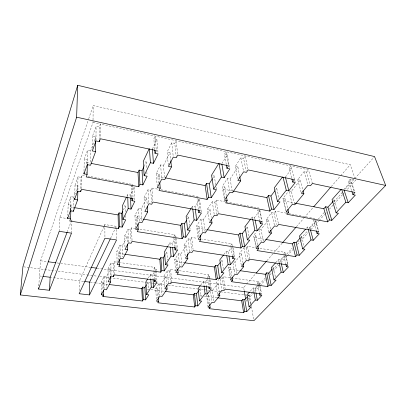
<?xml version="1.0" encoding="UTF-8"?>
<svg xmlns="http://www.w3.org/2000/svg" width="406" height="406" viewBox="0 0 406 406"><rect width="100%" height="100%" fill="white"/><g stroke="black" fill="none" stroke-linecap="round" stroke-linejoin="round"><path stroke-width="0.3" stroke-dasharray="2.03 1.52" d="M99.333 139.796L99.333 126.946L100.378 124.063L308.448 169.809L312.387 183.471M95.679 140.034L95.694 136.984L92.461 136.299L96.055 126.23L99.333 126.946M95.989 140.319L96.055 126.23M59.185 231.308L59.895 217.383L93.01 122.439L93.025 120.567M93.03 119.937L93.167 105.57L350.251 164.724L355.214 178.99M92.34 148.505L92.461 136.299M90.563 162.116L90.705 150.738L95.694 136.984M86.245 173.788L86.28 171.905M86.427 163.74L86.448 162.481L87.366 159.954L84.25 159.345L87.539 150.098L90.705 150.738M87.31 164.019L87.539 150.098M83.996 171.312L84.25 159.345M81.576 188.709L81.905 174.986L85.6 175.671M79.211 290.655L79.444 280.866L104.073 226.254M80.758 188.582L81.043 177.371L81.905 174.986M77.622 190.526L78.023 176.808L81.043 177.371M77.896 190.038L78.023 185.699L75.044 185.161L74.699 195.707M73.466 208.831L73.801 199.001M73.821 198.387L73.862 197.159L78.023 185.699M71.476 233.161L71.852 222.447M71.877 221.818L71.963 219.301L67.294 231.719M69.888 217.951L69.999 214.906M70.187 210.024L70.304 206.979L71.07 204.863L68.193 204.38L67.746 215.383M70.436 210.186L70.943 196.651L73.862 197.159M70.867 210.359L71.07 204.863M38.758 285.92L40.564 260.769L88.493 119.349M88.696 118.75L93.167 105.57M68.193 204.38L70.943 196.651M75.044 185.161L78.023 176.808M104.332 225.68L104.849 224.528L116.283 226.35L116.334 228.822M126.865 196.26L127.636 194.621L130.433 195.124L134.193 187.207L131.361 186.684L131.833 197.686M154.686 149.489L153.849 138.822L155.128 136.096L156.244 149.921M131.361 186.684L132.427 184.415L88.066 176.133M144.13 166.333L146.206 161.969L143.846 161.492M123.363 209.968L125.241 206.02L123.048 205.639M152.397 148.966L156.904 139.486L153.849 138.822M110.574 238.297L116.283 226.35M101.343 293.533L101.317 281.997L104.012 276.659L106.367 276.958L110.396 269.092L108.006 268.772L108.123 279.886M117.101 262.626L116.857 251.289L119.978 245.107L122.49 245.478L127.169 236.353L124.612 235.957L124.962 246.95M135.508 228.01L134.934 215.566L138.598 208.324L141.283 208.785L146.774 198.062L144.039 197.57L144.714 208.938M157.239 186.374L156.234 173.484L160.583 164.882L163.471 165.465L164.618 178.412M124.612 235.957L127.966 229.334L130.549 229.74L131.514 227.852L136.472 228.644M144.039 197.57L147.992 189.764L150.758 190.277L151.9 188.054L158.705 189.323M168.312 165.115L167.069 152.067L171.794 142.739L174.778 143.389L176.255 157.097M108.006 268.772L110.889 263.083L113.304 263.413L114.137 261.789L117.263 262.22M136.898 224.822L136.568 217.997L137.588 216.012L134.934 215.566M158.416 183.131L157.878 176.392L159.081 174.042L156.234 173.484M163.471 165.465L170.012 152.692L167.069 152.067M174.778 143.389L176.143 140.72L177.721 155.072M101.317 281.997L103.642 282.287L102.891 283.753L102.921 290.412M118.628 260.251L118.466 253.344L119.334 251.649L116.857 251.289M148.322 277.927L150.499 274.39L152.768 274.695L154.925 271.218M167.967 246.016L169.87 242.92L172.286 243.295L175.23 238.55M173.768 236.581L174.885 234.775L137.091 228.745M191.434 207.887L192.429 206.273L195.007 206.735L199.61 199.321L197.001 198.838L198.29 208.796M226.304 164.623L224.472 154.214L226.03 151.687L228.441 165.171M154.544 279.277L153.859 268.924L154.823 267.366L120.394 262.646M155.234 270.726L156.158 269.234L153.859 268.924M187.333 219.078L188.648 216.956L187.13 216.692M212.683 178.29L214.261 175.747L212.637 175.417M221.793 163.633L227.264 154.823L224.472 154.214M165.511 254.186L166.851 252.035L165.663 251.862M146.789 284.307L148.068 282.256L146.947 282.114M156.386 299.278L155.681 288.717L158.979 283.647L161.177 283.926L166.084 276.456L163.851 276.161L164.729 287.524M175.707 271.249L174.631 259.596L178.427 253.75L180.761 254.095L186.425 245.473L184.055 245.107L185.303 256.942M197.986 237.408L196.555 225.893L200.98 219.083L203.462 219.514L210.075 209.445L207.547 208.994L209.202 220.676M224.29 198.95L222.224 186.44L227.441 178.412L230.09 178.95L237.906 167.044L235.211 166.475L240.859 157.792L243.59 158.386L246.168 171.154M163.851 276.161L167.363 270.761L169.617 271.066L170.627 269.533L176.224 270.3M184.055 245.107L188.12 238.86L190.51 239.235L191.683 237.459L197.25 238.347M207.547 208.994L212.313 201.675L214.86 202.147L216.231 200.062L225.528 201.797M243.59 158.386L245.214 155.909L247.959 169.302M176.625 269.482L175.879 261.535L176.935 259.926L174.631 259.596M198.844 236.632L197.783 228.172L199.006 226.304L196.555 225.893M224.848 197.889L223.396 189.155L224.838 186.958L222.224 186.44M155.681 288.717L157.858 288.991L156.939 290.386L157.447 297.811M200.61 285.251L203.523 281.404L205.644 281.688L207.436 279.328M223.873 254.501L226.086 251.573L228.329 251.918L231.745 247.437M251.126 218.469L252.222 217.022L254.603 217.454L259.906 210.486L257.5 210.039L259.627 220.351M291.579 177.853L289.077 168.292L290.858 165.937L294.512 179.696M230.613 245.584L231.907 243.874L201.584 239.038M207.77 278.704L207.446 276.207L208.567 274.73L178.711 270.64M208.872 277.445L209.592 276.501L207.446 276.207M285.372 177.077L291.635 168.855L289.077 168.292M199.041 290.341L200.158 288.879L199.113 288.747M220.6 262.058L222.021 260.19L220.92 260.028M246.127 228.568L247.269 227.071L244.925 226.665M275.659 189.82L276.745 188.394L275.253 188.09M230.309 279.277L228.431 267.331L229.892 265.483M301.044 192.089L297.7 179.68L304.109 171.576L306.611 172.119L310.154 184.578M217.54 294.127L216.002 283.058L218.951 279.328M241.271 265.138L239.276 253.603L243.945 247.696L246.173 248.051L247.508 246.366L255.618 247.66M256.15 248.447L253.623 235.46L256.739 231.506M268.904 232.12L266.199 219.539L271.634 212.663L273.989 213.099L275.552 211.14L286.057 213.099M285.9 210.562L282.931 198.367L288.499 191.317M213.81 300.785L212.429 290.442L218.088 283.332L216.002 283.058M223.802 289.346L222.163 278.212L223.32 276.755L230.791 277.775M230.75 277.917L229.37 269.163L230.583 267.64L228.431 267.331M236.871 273.522L234.983 262.109L241.479 253.943L239.276 253.603M256.303 246.853L254.491 237.601L255.897 235.84L253.623 235.46M263.428 241.306L260.987 229.436L268.533 219.961L266.199 219.539M286.372 211.846L283.703 200.904L285.347 198.844L282.931 198.367M294.614 204.203L291.31 191.343L300.176 180.208L297.7 179.68M306.611 172.119L308.448 169.809M208.08 307.114L206.558 295.01L208.593 295.263L207.537 296.593L208.608 305.043M244.168 290.513L243.656 287.519L246.148 284.652M246.559 284.175L255.684 273.659M266.884 260.759L282.231 243.082M296.329 226.837L303.795 218.24M304.211 217.758L312.919 207.725M331.169 186.704L340.294 176.194M340.71 175.717L350.251 164.724M250.263 291.168L253.121 287.966L255.11 288.23L257.125 285.986M257.759 284.236L257.531 283.018L258.789 281.612L233.277 278.12M275.938 262.403L278.42 259.627L280.51 259.952L284.322 255.704M283.84 253.547L284.921 252.339L259.358 248.259M306.347 228.339L307.565 226.974L309.773 227.375L315.66 220.813L313.432 220.397L316.203 230.451M351.55 190.551L348.404 181.223L350.373 179.021L355.631 180.178L346.704 190.033M257.526 285.535L259.541 283.292L257.531 283.018M248.117 296.01L248.954 295.081L247.97 294.954M272.665 268.681L273.461 267.798L272.431 267.645M300.775 237.388L301.622 236.444L299.445 236.069M333.514 200.94L334.316 200.041L333.169 199.813M343.846 189.435L350.759 181.741L353.93 191.053M250.872 303.49L249.467 295.497L252.436 292.203M252.857 291.731L258.795 285.139M259.216 284.667L265.58 277.602M269.396 273.365L270.244 272.421M272.365 270.071L278.298 263.479M278.724 263.007L285.083 255.942M286.778 254.06L292.295 247.939M297.806 241.814L298.654 240.875M300.775 238.52L307.555 230.984M309.255 229.101L317.736 219.682M318.157 219.215L324.942 211.678M333.849 201.792L342.75 191.901M345.298 189.074L374.555 156.584M246.016 301.293L247.29 299.882M247.711 299.415L259.612 286.271M260.033 285.799L265.56 279.698M269.807 275.004L271.507 273.126M273.202 271.249L278.729 265.143M280.85 262.799L286.798 256.227M287.225 255.755L292.746 249.654M297.42 244.488L299.973 241.671M300.394 241.205L308.042 232.755M311.016 229.466L318.664 221.016M319.091 220.549L324.612 214.444M325.039 213.977L326.312 212.566M329.286 209.283L342.456 194.728M342.882 194.261L344.156 192.85M39.473 275.948L41.854 276.237M83.646 281.378L51.425 277.415M107.91 284.367L96.273 282.936M142.404 288.6L144.221 288.823M147.251 289.194L148.459 289.341M150.885 289.64L164.476 291.31M193.966 294.923L195.819 295.152M200.133 295.685L201.985 295.908M204.451 296.213L216.85 297.735M90.254 282.19L95.669 282.86M211.399 290.31L212.429 290.442M23.548 266.833L55.642 270.903M58.159 271.223L86.478 274.816M87.107 274.898L97.176 276.176M99.693 276.496L109.133 277.694M109.762 277.77L145.003 282.241M145.632 282.322L150.037 282.88M150.667 282.962L152.554 283.2M153.184 283.281L155.072 283.52M155.701 283.601L165.77 284.88M168.287 285.195L197.235 288.869M197.864 288.95L203.528 289.666M204.157 289.747L208.562 290.305M211.079 290.625L219.89 291.747M220.519 291.823L243.803 294.776M244.432 294.857L246.32 295.096M246.95 295.177L249.467 295.497M40.564 260.769L47.482 261.677M56.916 262.921L60.058 263.332M60.687 263.418L90.239 267.31M97.156 268.219L243.656 287.519M220.057 277.927L222.163 278.212M118.466 253.344L124.104 254.146M175.879 261.535L183.959 262.682M229.37 269.163L239.291 270.574M233.348 261.87L234.983 262.109M59.895 217.383L67.137 218.535M174.991 236.774L176.209 236.967M284.007 254.039L285.591 254.288M70.304 206.979L74.029 207.598M136.568 217.997L143.409 219.133M197.783 228.172L206.451 229.613M254.491 237.601L265.072 239.357M258.688 229.04L260.987 229.436M161.182 189.785L198.311 196.712M226.147 201.914L259.008 208.045M288.529 213.561L315.112 218.519M86.448 162.481L90.178 163.207M157.878 176.392L164.719 177.726M223.396 189.155L232.714 190.972M283.703 200.904L294.827 203.066M289.483 190.972L291.31 191.343M219.037 163.05L220.686 163.4M348.404 181.223L350.759 181.741M93.01 122.439L100.378 124.063L100.399 138.152M350.373 179.021L354.555 191.277M334.316 200.041L337.493 210.257M304.109 171.576L307.784 184.639M315.604 220.301L318.74 231.552M315.66 220.813L318.294 230.263M300.176 180.208L302.912 190.241M309.773 227.375L310.245 229.136M307.565 226.974L308.032 228.74M294.802 180.787L295.116 181.984M301.622 236.444L303.957 245.589M289.026 191.459L292.137 203.721M285.347 198.844L287.747 208.588M286.519 212.455L286.961 214.277M276.745 188.394L278.952 197.636M285.865 255.486L287.793 263.864M275.552 211.14L278.597 224.406M284.921 252.339L285.337 254.136M285.474 254.74L287.539 263.743M283.885 255.75L285.794 264.139M273.989 213.099L276.587 224.538M271.634 212.663L274.471 225.32M280.51 259.952L281.17 262.926M278.42 259.627L279.069 262.606M268.533 219.961L270.619 229.537M273.461 267.798L275.42 277.075M259.906 210.486L262.443 222.605M259.388 209.872L261.545 220.199M258.81 229.634L261.22 241.514M254.603 217.454L254.963 219.26M240.859 157.792L243.519 171.18M252.222 217.022L252.578 218.834M255.897 235.84L257.729 245.107M237.906 167.044L239.53 175.519M259.541 283.292L260.002 285.722M260.119 286.326L261.738 294.822M258.789 281.612L259.368 284.657M259.485 285.266L260.875 292.569M247.269 227.071L249.076 236.622M257.876 284.845L259.363 292.736M235.211 166.475L237.49 178.589M247.508 246.366L249.878 259.206M255.11 288.23L255.887 292.447M246.173 248.051L248.401 260.256M253.121 287.966L253.78 291.584M227.264 154.823L229.684 168.282M243.945 247.696L246.148 259.916M230.09 178.95L232.333 191.566M250.984 304.104L251.309 305.951M251.415 306.566L253.694 319.481M248.954 295.081L250.527 304.038M241.479 253.943L243.077 263.042M227.441 178.412L229.644 191.043M224.838 186.958L226.315 195.702M233.186 247.787L235.028 258.84M231.907 243.874L232.212 245.721M232.313 246.34L233.846 255.577M230.918 247.427L232.323 256.034M233.003 262.992L234.769 273.817M228.329 251.918L228.817 254.968M230.583 267.64L231.917 275.994M214.261 175.747L215.687 184.811M216.068 187.232L216.352 189.044M226.086 251.573L226.563 254.628M216.231 200.062L218.24 213.059M214.86 202.147L216.931 215.743M222.021 260.19L223.295 268.655M212.313 201.675L214.246 214.667M223.32 276.755L225.076 288.529M220.235 279.166L221.757 289.691M210.075 209.445L211.227 217.433M218.088 283.332L219.306 291.934M203.462 219.514L205.096 231.694M199.61 199.321L201.34 212.379M209.592 276.501L211.156 288.326M198.641 199.209L200.031 209.806M208.567 274.73L209.141 279.1M209.222 279.724L210.206 287.215M210.531 291.396L211.891 301.754M200.98 219.083L202.66 231.892M207.852 279.323L208.74 286.179M208.593 295.263L209.679 303.729M199.006 226.304L200.011 234.176M205.644 281.688L206.192 286.017M195.007 206.735L195.235 208.588M203.523 281.404L203.985 285.119M192.429 206.273L192.657 208.126M200.158 288.879L201.107 296.842M191.683 237.459L193.068 249.38M188.648 216.956L189.643 225.538M189.927 227.989L190.069 229.217M190.51 239.235L191.805 250.512M188.12 238.86L189.521 251.4M186.425 245.473L187.303 253.562M171.794 142.739L173.215 156.462M180.761 254.095L181.878 265.194M170.012 152.692L170.759 160.142M178.427 253.75L179.635 266.092M176.331 238.231L177.493 250.208M174.885 234.775L175.169 237.789M175.23 238.393L176.092 247.447M176.935 259.926L177.691 267.889M173.885 237.845L174.717 246.681M172.286 243.295L172.57 246.427M169.87 242.92L170.15 246.056M170.627 269.533L171.723 282.251M160.583 164.882L161.679 177.838M169.617 271.066L170.642 283.16M166.851 252.035L167.521 260.104M167.779 263.21L167.937 265.067M156.904 139.486L158.046 153.28M167.363 270.761L168.358 282.865M159.081 174.042L159.685 181.401M166.084 276.456L166.688 284.022M161.177 283.926L162.004 295.167M158.979 283.647L159.822 295.522M151.9 188.054L152.844 201.422M157.858 288.991L158.416 297.055M150.758 190.277L151.595 202.411M156.158 269.234L156.239 270.452M156.28 271.061L156.995 281.404M154.823 267.366L155.026 270.416M155.067 271.025L155.645 279.572M146.206 161.969L146.652 168.794M146.855 171.895L147.058 174.996M147.992 189.764L148.865 203.127M152.768 274.695L153.042 278.922M146.774 198.062L147.175 204.37M150.499 274.39L150.758 278.628M148.068 282.256L148.505 289.798M141.283 208.785L141.933 220.671M138.598 208.324L139.273 221.473M137.588 216.012L137.959 223.473M137.05 227.923L137.106 229.167M134.193 187.207L134.822 200.64M132.427 184.415L133.031 197.879M130.433 195.124L130.529 197.549M131.514 227.852L132.072 241.387M130.549 229.74L130.986 240.794M127.636 194.621L127.728 197.052M127.966 229.334L128.463 242.854M127.169 236.353L127.382 242.453M125.241 206.02L125.454 212.313M125.566 215.459L125.672 218.611M122.49 245.478L122.82 256.876M119.978 245.107L120.308 257.785M119.334 251.649L119.491 257.937M116.349 229.441L116.578 239.956M114.137 261.789L114.37 274.852M113.304 263.413L113.497 274.583M110.889 263.083L111.061 275.512M110.396 269.092L110.488 275.872M106.367 276.958L106.463 288.559M104.849 224.528L104.865 227.015M104.87 227.639L104.941 237.581M104.012 276.659L104.083 288.884M103.642 282.287L103.677 288.955"/><path stroke-width="0.61" d="M87.29 164.359L87.123 174.428L83.946 173.829L87.295 164.653L90.523 165.278L95.618 151.616L92.314 150.946L95.983 140.928L99.333 141.628L99.333 140.405M95.618 151.616L95.679 140.643M89.503 294.908L116.578 239.956L104.946 238.2L79.134 293.716L89.503 294.908L89.65 282.119L110.305 238.87M83.946 173.829L83.971 172.57M77.861 191.277L77.612 199.95L74.572 199.427L77.607 191.15L80.682 191.693L80.713 190.45M74.572 199.427L74.613 198.184M70.867 210.359L70.548 218.91L67.619 218.443L70.411 210.8L73.384 211.287L73.425 210.059M20.3 294.939L76.622 117.187L77.698 85.29L374.555 156.584L385.7 185.446L253.912 320.71L20.3 294.939L22.919 266.752L77.698 85.29M67.619 218.443L67.67 217.22M38.621 287.788L38.529 289.036L49.41 290.285L50.177 277.262L67.076 232.313M38.529 289.036L59.185 231.308L71.476 233.161L49.41 290.285M73.384 211.287L77.612 199.95M80.682 191.693L81.565 189.328L133.056 198.493L131.965 200.742L134.853 201.249L131.006 209.09L128.164 208.598L122.922 219.407L125.713 219.869L122.15 227.116L119.405 226.68L118.435 228.679L69.771 221.001L70.548 218.91M99.333 141.628L100.404 138.766L156.295 150.545L154.98 153.255L158.096 153.91L153.478 163.329L150.408 162.704L149.428 148.956M87.123 174.428L86.189 176.93L138.776 186.709L139.928 184.329L139.146 170.124L142.054 170.693L142.887 184.887L139.928 184.329M118.435 228.679L118.1 214.921L119.049 212.901L121.749 213.353L122.825 211.095M126.352 197.352L122.5 205.543L122.922 219.407M138.776 186.709L138.02 172.525L139.146 170.124M149.119 148.895L143.257 161.37L144.13 175.651L147.139 176.234L142.887 184.887M142.054 170.693L143.871 166.876M144.13 175.651L150.408 162.704M103.682 290.168L103.708 295.02L101.348 294.746L104.083 289.493L106.479 289.782L110.574 282.038L110.498 276.491M110.574 282.038L108.143 281.739L111.071 276.131L113.528 276.445L114.37 274.852L155.686 280.181L154.706 281.713L157.036 282.013L153.585 287.387L151.281 287.098L146.53 294.558L148.799 294.827L145.551 299.867L143.313 299.608L142.425 300.998L102.946 296.461L102.941 295.253M127.448 244.28L127.641 249.771L122.876 258.779L120.323 258.419L117.141 264.514L119.663 264.859L119.537 259.825M147.292 206.263L147.647 211.937L142.039 222.549L139.304 222.097L135.568 229.258L138.263 229.684L137.989 224.092M159.786 182.629L160.238 188.145L159.005 190.475L207.131 199.427L208.547 197.204L206.537 183.36L209.202 183.882L212.363 178.797M170.819 160.761L171.439 166.962L164.729 179.64L161.786 179.071L157.335 187.597L160.238 188.145M102.946 296.461L103.708 295.02M119.663 264.859L118.775 266.529L160.786 272.177L161.811 270.569L160.832 257.607L163.171 257.947L165.176 254.724M138.263 229.684L137.228 231.648L182.096 238.723L183.294 236.85L181.873 223.427L184.365 223.848L186.674 220.138M142.425 300.998L141.801 288.524L142.673 287.108L144.881 287.382L146.475 284.819M147.698 278.942L145.83 281.972L146.53 294.558M160.786 272.177L159.827 259.241L160.832 257.607M167.648 246.528L164.476 251.684L165.526 264.732L167.937 265.067L164.186 270.893L161.811 270.569M182.096 238.723L180.7 225.33L181.873 223.427M191.104 208.43L186.121 216.52L187.638 230.019L190.206 230.446L185.826 237.251L183.294 236.85M207.131 199.427L205.157 185.598L206.537 183.36M218.712 163.577L211.556 175.194L213.693 189.115L216.449 189.648L211.257 197.712L208.547 197.204M213.693 189.115L221.366 177.072L224.173 177.64L229.796 168.891L226.954 168.297L228.553 165.785L177.721 155.072L176.321 157.721L173.281 157.086L168.434 166.353L171.439 166.962M165.526 264.732L171.033 256.09L170.256 247.31M171.033 256.09L173.484 256.45L177.493 250.208L175.011 249.837L176.153 248.051L132.072 241.387L131.087 243.25L128.463 242.854L125.043 249.391L127.641 249.771M187.638 230.019L194.093 219.89L192.733 208.745M194.093 219.89L196.712 220.336L201.422 213.003L198.773 212.531L200.112 210.43L152.889 202.026L151.722 204.233L148.906 203.736L144.861 211.46L147.647 211.937M166.79 285.281L167.094 289.067L162.095 296.416L159.868 296.147L156.508 301.14L158.716 301.394L158.457 297.674M187.369 254.186L187.841 258.541L182.061 267.041L179.696 266.712L175.818 272.472L178.158 272.791L177.808 269.117M200.163 235.384L200.706 239.621L199.447 241.468L240.951 248.015L242.336 246.244L240.007 233.171L242.321 233.562L245.747 229.065M211.496 219.276L212.028 222.96L205.258 232.912L202.741 232.501L198.214 239.225L200.706 239.621M226.528 196.956L227.162 200.701L225.68 202.878L269.894 211.1L271.523 209.024L268.483 195.525L270.939 196.007L274.933 190.769M239.763 176.727L240.575 180.964L232.547 192.769L229.852 192.246L224.498 200.204L227.162 200.701M158.716 301.394L157.782 302.764L194.692 307.007L195.733 305.682L194.372 293.502L196.438 293.756L198.671 290.828M178.158 272.791L177.082 274.375L216.165 279.627L217.357 278.105L215.571 265.478L217.753 265.793L220.245 262.525M194.692 307.007L193.352 294.852L194.372 293.502M200.249 285.728L198.067 288.61L199.498 300.876L201.62 301.13L197.829 305.926L195.733 305.682M216.165 279.627L214.398 267.026L215.571 265.478M223.503 254.988L219.813 259.865L221.691 272.573L223.929 272.888L219.57 278.404L217.357 278.105M240.951 248.015L238.652 234.962L240.007 233.171M250.761 218.951L244.925 226.665L247.376 239.819L249.751 240.21L244.681 246.62L242.336 246.244M269.894 211.1L266.894 197.626L268.483 195.525M282.469 177.031L274.258 187.887L277.45 201.457L279.978 201.949L274.014 209.491L271.523 209.024M247.376 239.819L254.846 230.288L257.262 230.704L262.697 223.818L260.256 223.386L261.799 221.412L218.332 213.678L216.931 215.743L214.338 215.287L209.46 222.524L212.028 222.96M277.45 201.457L286.271 190.211L282.992 177.133M286.271 190.211L288.839 190.734L295.279 182.578L292.675 182.035L294.512 179.696L248.086 169.911L246.412 172.372L243.636 171.789L237.83 180.406L240.575 180.964M199.498 300.876L205.06 293.787L204.061 285.738M205.06 293.787L207.212 294.056L211.237 288.95L209.065 288.671L210.206 287.215L171.723 282.251L170.693 283.764L168.409 283.469L164.826 288.783L167.094 289.067M221.691 272.573L228.101 264.402L226.756 255.851M228.101 264.402L230.375 264.732L235.028 258.84L232.729 258.49L234.049 256.81L193.215 250.634L192.023 252.39L189.592 252.024L185.435 258.191L187.841 258.541M287.895 209.197L288.646 212.242L286.961 214.277L327.718 221.859L329.525 219.905L331.829 220.336L338.426 213.262L336.097 212.81L332.022 199.579L341.106 189.404M209.76 304.333L210.146 307.352L209.065 308.661L243.651 312.635L244.823 311.372L242.834 299.491L244.772 299.735L247.279 296.943M219.479 293.168L219.829 295.624L214.053 302.612L211.968 302.363L208.08 307.114L210.146 307.352M232.105 277.186L232.582 280.17L231.344 281.673L267.787 286.57L269.127 285.124L266.646 272.817L268.686 273.111L271.868 269.569M243.184 263.646L243.717 266.676L237.074 274.725L234.871 274.415L230.4 279.876L232.582 280.17M257.851 245.726L258.46 248.817L257.023 250.553L295.522 256.628L297.07 254.953L299.247 255.303L304.891 249.248L302.683 248.888L299.445 236.069L305.535 229.248M270.751 230.136L271.406 233.13L263.672 242.494L261.342 242.108L256.15 248.447L258.46 248.817M303.074 190.83L303.881 193.779L294.771 204.812L292.295 204.335L286.2 211.78L288.646 212.242M256.1 273.182L266.468 261.241M282.642 242.605L295.918 227.314M313.752 206.771L330.753 187.181M243.651 312.635L241.682 300.78L242.834 299.491M249.441 292.087L246.99 294.832L249.066 306.789L251.05 307.022L246.787 311.595L244.823 311.372M267.787 286.57L265.331 274.289L266.646 272.817M275.527 262.865L271.396 267.493L273.984 279.876L276.075 280.17L271.193 285.408L269.127 285.124M295.522 256.628L292.452 243.91L293.964 242.215L296.111 242.575L300.349 237.86M327.718 221.859L323.861 208.72L325.622 206.75L327.891 207.192L333.113 201.386M273.984 279.876L281.165 272.132L279.201 263.2M281.165 272.132L283.281 272.441L288.478 266.859L286.342 266.534L287.818 264.94L249.878 259.206L248.513 260.865L246.254 260.525L241.479 266.351L243.717 266.676M302.683 248.888L311.006 239.905L313.239 240.291L319.278 233.805L317.02 233.404L316.37 231.039M317.02 233.404L318.74 231.552L278.597 224.406L276.999 226.345L274.608 225.924L269.036 232.719L271.406 233.13M336.097 212.81L345.851 202.274L348.216 202.756L355.321 195.129L352.931 194.626L351.946 191.713M352.931 194.626L354.956 192.444L312.387 183.471L310.494 185.765L307.951 185.232L301.364 193.271L303.881 193.779M249.066 306.789L255.323 300.034L254.004 292.792M255.323 300.034L257.333 300.283L261.855 295.431L259.825 295.167L261.109 293.782L225.168 289.148L223.98 290.584L221.849 290.31L217.712 295.36L219.829 295.624M43.041 276.385L50.177 277.262M84.849 281.525L89.65 282.119M109.168 284.525L141.801 288.524M165.1 291.386L193.352 294.852M217.469 297.811L241.682 300.78M48.111 261.758L55.658 262.753M90.868 267.392L96.526 268.138M124.733 254.237L159.827 259.241M184.578 262.773L214.398 267.026M239.91 270.665L265.331 274.289M74.648 207.699L118.1 214.921M143.409 219.133L180.7 225.33M207.07 229.715L238.652 234.962M265.691 239.464L292.452 243.91M91.416 163.451L138.02 172.525M165.343 177.848L205.157 185.598M233.338 191.089L266.894 197.626M295.441 203.188L323.861 208.72M76.622 117.187L385.7 185.446M344.039 190.013L348.216 202.756M341.705 189.521L345.851 202.274M327.891 207.192L331.829 220.336M325.622 206.75L329.525 219.905M310.402 229.72L313.239 240.291M308.19 229.329L311.006 239.905M291.894 179.046L292.675 182.035M285.525 177.671L288.839 190.734M296.111 242.575L299.247 255.303M293.964 242.215L297.07 254.953M270.939 196.007L274.014 209.491M285.931 264.737L286.342 266.534M281.302 263.519L283.281 272.441M259.754 220.96L260.256 223.386M268.686 273.111L271.193 285.408M255.085 219.859L257.262 230.704M252.699 219.433L254.846 230.288M259.48 293.345L259.825 295.167M255.998 293.051L257.333 300.283M242.321 233.562L244.681 246.62M226.411 165.237L226.954 168.297M244.27 291.112L245.605 298.897M221.894 164.242L224.173 177.64M244.772 299.735L246.787 311.595M219.138 163.664L221.366 177.072M232.425 256.648L232.729 258.49M229.009 256.191L230.375 264.732M209.202 183.882L211.257 197.712M217.753 265.793L219.57 278.404M208.821 286.803L209.065 288.671M198.453 210.044L198.773 212.531M206.268 286.631L207.212 294.056M195.316 209.207L196.712 220.336M196.438 293.756L197.829 305.926M184.365 223.848L185.826 237.251M174.778 247.31L175.011 249.837M172.682 247.68L173.484 256.45M154.732 150.118L154.98 153.255M163.171 257.947L164.186 270.893M152.448 149.591L153.478 163.329M154.584 279.886L154.706 281.713M153.077 279.531L153.585 287.387M150.793 279.232L151.281 287.098M144.881 287.382L145.551 299.867M142.673 287.108L143.313 299.608M131.833 197.686L131.965 200.742M130.554 198.158L131.006 209.09M127.753 197.656L128.164 208.598M121.749 213.353L122.15 227.116M119.049 212.901L119.405 226.68M113.507 275.207L113.528 276.445M101.343 293.533L101.348 294.746"/></g></svg>
